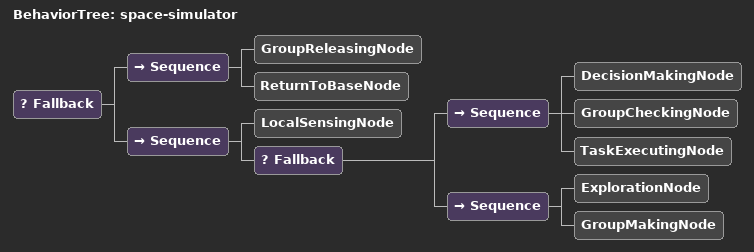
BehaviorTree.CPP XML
<?xml version="1.0" encoding="UTF-8"?>
<root BTCPP_format="4">
  <BehaviorTree ID="space-simulator">
    <Fallback>
      <Sequence>
        <GroupReleasingNode/>
        <ReturnToBaseNode/>
      </Sequence>
      <Sequence>
        <LocalSensingNode/>
        <Fallback>
          <Sequence>
            <DecisionMakingNode/>
            <GroupCheckingNode/>
            <TaskExecutingNode/>
          </Sequence>
          <Sequence>
            <ExplorationNode/>
            <GroupMakingNode/>
          </Sequence>
        </Fallback>
      </Sequence>
    </Fallback>
  </BehaviorTree>

</root>
